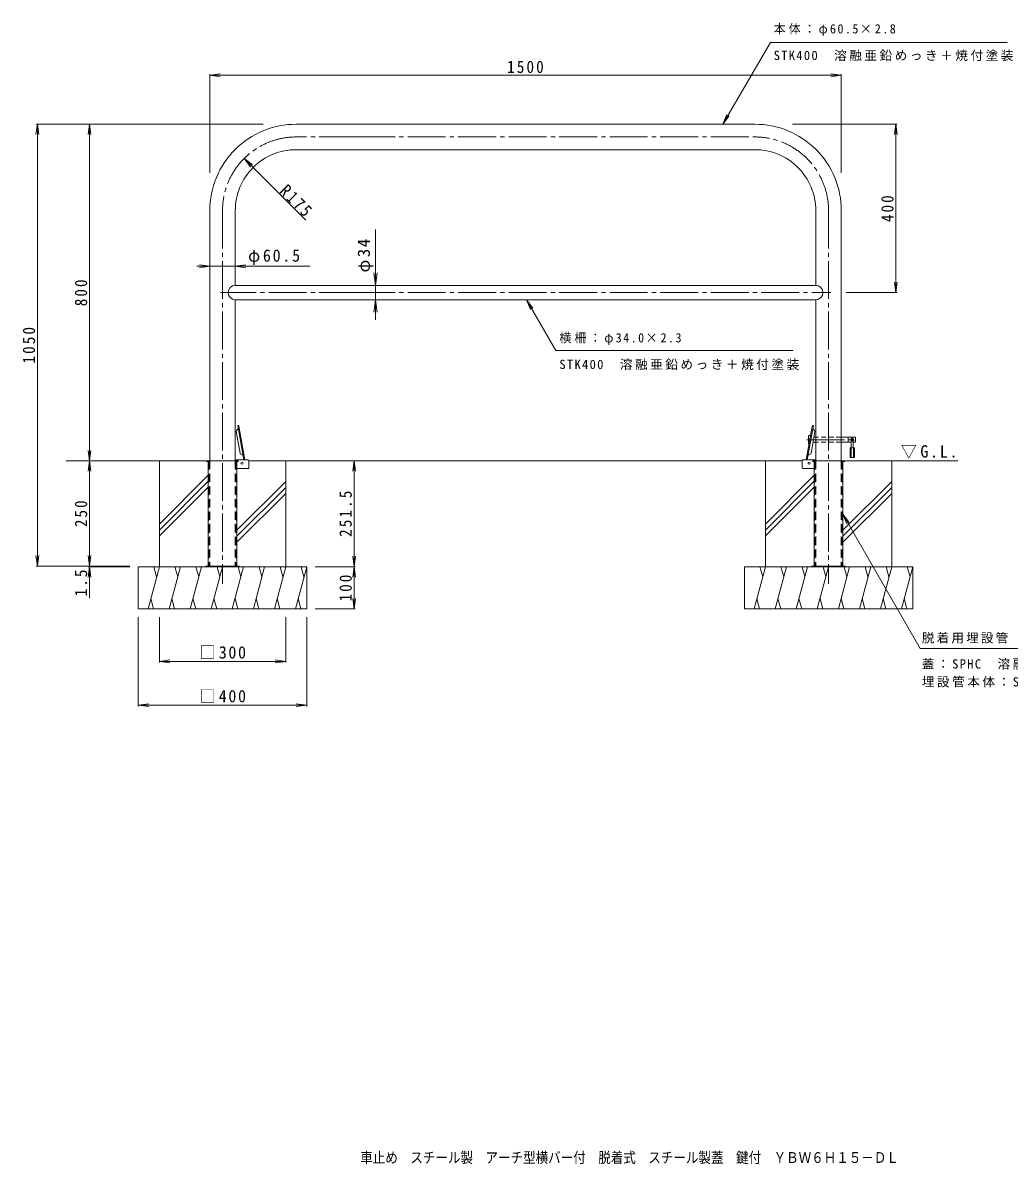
# Model space of a CAD drawing. Units: millimetres at full size, sheet at 1:10; some dimension numbers follow another scale. Extents: x -1722 to 1798, y -1460 to 1342.
# Drawn here: x -1722 to 621, y -1370 to 1342 of the extents above; entities that cross this region are included whole.
import ezdxf
from ezdxf.enums import TextEntityAlignment as Align

# ---------------------------------------------------------------- set-up
doc = ezdxf.new("R2010")
doc.units = ezdxf.units.MM
doc.header["$LTSCALE"] = 10
for name, pattern in [('CHAIN1', [8, 5, -1, 1, -1]), ('CHAIN2', [12, 9, -1, 1, -1]), ('DASHED1', [1.8, 1.2, -0.6]), ('DASHED2', [3, 2, -1])]:
    doc.linetypes.add(name, pattern=pattern)
for name, color, linetype, lineweight in [('C-0', 4, 'Continuous', 9), ('C-1', 7, 'Continuous', 9), ('C-2', 4, 'Continuous', 9), ('C-3', 3, 'DASHED2', 9), ('C-4', 7, 'Continuous', 9), ('C-5', 7, 'Continuous', 9), ('C-6', 7, 'Continuous', 9), ('C-A', 2, 'Continuous', 9), ('C-E', 6, 'Continuous', 5)]:
    doc.layers.add(name, color=color, linetype=linetype, lineweight=lineweight)
doc.layers.add('F-F', color=2, linetype='Continuous')
doc.styles.add('ＭＳ ゴシック', font='')
doc.styles.get('ＭＳ ゴシック').set_extended_font_data('MS Gothic')

msp = doc.modelspace()

# ---------------------------------------------------------------- linework, layer by layer
at = {"layer": 'C-0', "color": 7, "linetype": 'CHAIN2'}
for p, q in [((-927.44, 1071.15), (-1072.19, 1071.15)), ((-927.44, 1071.15), (17.31, 1071.15)), ((-1247.19, 896.15), (-1247.19, 9.5)), ((192.31, 896.15), (192.31, 9.5)), ((-927.44, 701.4), (-1252.37, 701.4)), ((-927.44, 701.4), (197.49, 701.4)), ((140.44, 351.64), (259.05, 351.64))]:
    msp.add_line(p, q, dxfattribs=at)
at = {"layer": 'C-0'}
for p, q in [((-1284.69, 301.4), (-1284.69, 299.9)), ((-1284.69, 301.4), (-1284.69, 299.9)), ((-1284.69, 301.4), (-1209.69, 301.4)), ((-1284.69, 299.9), (-1281.19, 299.9)), ((-1281.19, 299.9), (-1281.19, 51.4)), ((-1213.19, 299.9), (-1213.19, 51.4)), ((-1209.69, 299.9), (-1213.19, 299.9)), ((-1209.69, 301.4), (-1209.69, 299.9)), ((154.81, 301.4), (154.81, 299.9)), ((154.81, 301.4), (154.81, 299.9)), ((154.81, 301.4), (229.81, 301.4)), ((154.81, 299.9), (158.31, 299.9)), ((158.31, 299.9), (158.31, 51.4)), ((226.31, 299.9), (226.31, 51.4)), ((229.81, 299.9), (226.31, 299.9)), ((229.81, 301.4), (229.81, 299.9))]:
    msp.add_line(p, q, dxfattribs=at)
at = {"layer": 'C-0', "linetype": 'DASHED2'}
for p, q in [((-1279.69, 299.9), (-1279.69, 51.4)), ((-1214.69, 299.9), (-1214.69, 51.4)), ((159.81, 299.9), (159.81, 51.4)), ((224.81, 299.9), (224.81, 51.4))]:
    msp.add_line(p, q, dxfattribs=at)
at = {"layer": 'C-0', "color": 7, "linetype": 'CHAIN2'}
for centre, start, end in [((-1072.19, 896.15), 89.99976, 180), ((17.31, 896.15), 0, 90.00024)]:
    msp.add_arc(centre, 175, start, end, dxfattribs=at)
at = {"layer": 'C-0', "linetype": 'DASHED2'}
for centre, start, end in [((-1281.19, 299.9), 0, 90), ((-1213.19, 299.9), 90, 180), ((158.31, 299.9), 0, 90), ((226.31, 299.9), 90, 180)]:
    msp.add_arc(centre, 1.5, start, end, dxfattribs=at)
at = {"layer": 'C-1', "color": 3}
for p, q in [((-1185.94, 303.7), (-1216.94, 303.7)), ((-1184.44, 284.7), (-1184.44, 302.2)), ((129.56, 284.7), (129.56, 302.2)), ((131.06, 303.7), (162.06, 303.7)), ((-1185.94, 283.2), (-1213.19, 283.2)), ((131.06, 283.2), (158.31, 283.2))]:
    msp.add_line(p, q, dxfattribs=at)
at = {"layer": 'C-1'}
for p, q in [((-1287.19, 51.4), (-1287.19, 49.9)), ((-1207.19, 51.4), (-1287.19, 51.4)), ((-1259.69, 51.4), (-1259.69, 49.9)), ((-1234.69, 51.4), (-1234.69, 49.9)), ((-1207.19, 51.4), (-1207.19, 49.9)), ((152.31, 51.4), (152.31, 49.9)), ((232.31, 51.4), (152.31, 51.4)), ((179.81, 51.4), (179.81, 49.9)), ((204.81, 51.4), (204.81, 49.9)), ((232.31, 51.4), (232.31, 49.9))]:
    msp.add_line(p, q, dxfattribs=at)
at = {"layer": 'C-1', "color": 3}
for centre, start, end in [((-1185.94, 302.2), 0, 90), ((131.06, 302.2), 90, 180), ((-1185.94, 284.7), 270, 0), ((131.06, 284.7), 180, 270)]:
    msp.add_arc(centre, 1.5, start, end, dxfattribs=at)
at = {"layer": 'C-2', "color": 3}
for p, q in [((-927.44, 1101.4), (-1072.19, 1101.4)), ((-927.44, 1101.4), (17.31, 1101.4)), ((-927.44, 1040.9), (-1072.19, 1040.9)), ((-927.44, 1040.9), (17.31, 1040.9)), ((-1277.44, 896.15), (-1277.44, 301.4)), ((-1216.94, 896.15), (-1216.94, 718.4)), ((162.06, 896.15), (162.06, 718.4)), ((222.56, 896.15), (222.56, 301.4)), ((-927.44, 718.4), (-1216.94, 718.4)), ((-927.44, 718.4), (162.06, 718.4)), ((-927.44, 684.4), (-1216.94, 684.4)), ((-1216.94, 684.4), (-1216.94, 301.4)), ((-927.44, 684.4), (162.06, 684.4)), ((162.06, 684.4), (162.06, 301.4))]:
    msp.add_line(p, q, dxfattribs=at)
at = {"layer": 'C-2'}
for p, q in [((-1208.76, 385.74), (-1211.03, 385.34)), ((-1196.64, 303.7), (-1211.03, 385.34)), ((-1208.76, 385.74), (-1207.56, 378.93)), ((141.75, 303.7), (156.14, 385.34)), ((153.88, 385.74), (152.68, 378.93)), ((153.88, 385.74), (156.14, 385.34)), ((-1214.58, 370.94), (-1207.1, 328.53)), ((-1213.75, 373.58), (-1209.93, 377.4)), ((-1194.3, 303.7), (-1207.56, 378.93)), ((139.41, 303.7), (152.68, 378.93)), ((159.7, 370.94), (152.22, 328.53)), ((158.86, 373.58), (155.05, 377.4)), ((-1205.49, 319.37), (-1207.1, 328.53)), ((150.6, 319.37), (152.22, 328.53)), ((-1203.82, 317.18), (-1198.91, 314.89)), ((148.93, 317.18), (144.02, 314.89))]:
    msp.add_line(p, q, dxfattribs=at)
at = {"layer": 'C-2', "color": 3}
for centre, radius, start, end in [((-1072.19, 896.15), 205.25, 89.99977, 180), ((17.31, 896.15), 205.25, 0, 90.00023), ((-1072.19, 896.15), 144.75, 89.9998, 180), ((17.31, 896.15), 144.75, 0, 90.0002), ((-1216.94, 701.4), 17, 90, 270), ((162.06, 701.4), 17, 270, 90)]:
    msp.add_arc(centre, radius, start, end, dxfattribs=at)
at = {"layer": 'C-2'}
for centre, radius, start, end in [((-1211.63, 371.46), 3, 135.00081, 190.00044), ((-1210.43, 377.9), 0.7, 315.00111, 10.00201), ((155.54, 377.9), 0.7, 169.99799, 224.99889), ((156.74, 371.46), 3, 349.99956, 44.99919), ((-1202.53, 319.89), 3, 190.00035, 244.99828), ((-1199.2, 314.25), 0.7, 9.99756, 64.99773), ((144.32, 314.25), 0.7, 115.00227, 170.00244), ((147.65, 319.89), 3, 295.00172, 349.99965)]:
    msp.add_arc(centre, radius, start, end, dxfattribs=at)
at = {"layer": 'C-3'}
for p, q in [((-1277.44, 301.4), (-1277.44, 51.4)), ((-1216.94, 301.4), (-1216.94, 51.4)), ((162.06, 301.4), (162.06, 51.4)), ((222.56, 301.4), (222.56, 51.4))]:
    msp.add_line(p, q, dxfattribs=at)
at = {"layer": 'C-4'}
for p, q in [((-1277.44, 1217.65), (-1252.66, 1220.92)), ((-1277.44, 1220.65), (-1277.44, 986.07)), ((222.56, 1217.65), (197.77, 1220.92)), ((222.56, 1220.65), (222.56, 986.07)), ((-1277.44, 1217.65), (-1252.66, 1214.39)), ((-1277.44, 1217.65), (222.56, 1217.65)), ((222.56, 1217.65), (197.77, 1214.39)), ((-1687.06, 1101.4), (-1690.33, 1076.62)), ((-1690.06, 1101.4), (-1150.49, 1101.4)), ((-1687.06, 1101.4), (-1683.8, 1076.62)), ((-1687.06, 1101.4), (-1687.06, 51.4)), ((-1563.42, 1101.4), (-1566.68, 1076.62)), ((-1563.42, 1101.4), (-1560.16, 1076.62)), ((-1563.42, 1101.4), (-1563.42, 301.4)), ((355.11, 1101.4), (106.37, 1101.4)), ((352.11, 1101.4), (348.85, 1076.62)), ((352.11, 1101.4), (355.37, 1076.62)), ((352.11, 701.4), (352.11, 1101.4)), ((-1195.9, 1019.93), (-1180.68, 1000.1)), ((-884.11, 850.98), (-884.11, 636.35)), ((-1039.84, 763.76), (-1307.91, 763.76)), ((-1277.44, 763.76), (-1302.23, 767.02)), ((-1277.44, 763.76), (-1302.23, 760.5)), ((-1277.44, 763.76), (-1277.44, 761.96)), ((-1216.94, 763.76), (-1192.16, 767.02)), ((-1216.94, 763.76), (-1216.94, 761.96)), ((-1216.94, 763.76), (-1192.16, 760.5)), ((-884.11, 718.4), (-888.03, 748.14)), ((-884.11, 718.4), (-880.2, 748.14)), ((-884.11, 718.4), (-881.11, 718.4)), ((352.11, 701.4), (348.85, 726.19)), ((352.11, 701.4), (355.37, 726.19)), ((-884.11, 684.4), (-888.03, 654.66)), ((-884.11, 684.4), (-881.11, 684.4)), ((-884.11, 684.4), (-880.2, 654.66)), ((355.11, 701.4), (233.92, 701.4)), ((-1563.42, 301.4), (-1566.68, 326.19)), ((-1563.42, 301.4), (-1560.16, 326.19)), ((-1563.42, 301.4), (-1566.68, 276.62)), ((-1563.42, 301.4), (-1563.42, 49.9)), ((-1563.42, 301.4), (-1560.16, 276.62)), ((-934.8, 301.4), (-938.06, 276.61)), ((-934.8, 49.9), (-934.8, 301.4)), ((-934.8, 301.4), (-931.53, 276.61)), ((-1687.06, 51.4), (-1690.33, 76.19)), ((-1687.06, 51.4), (-1683.8, 76.19)), ((-1563.42, 51.4), (-1566.68, 76.19)), ((-1563.42, 51.4), (-1566.68, 76.19)), ((-1563.42, 51.4), (-1560.16, 76.19)), ((-1563.42, 51.4), (-1560.16, 76.19)), ((-934.8, 49.9), (-938.06, 74.69)), ((-934.8, 49.9), (-931.53, 74.69)), ((-1690.06, 51.4), (-1467.19, 51.4)), ((-1563.42, 49.9), (-1566.68, 25.11)), ((-1566.42, 49.9), (-1467.19, 49.9)), ((-1563.42, 49.9), (-1560.16, 25.11)), ((-1563.42, 49.9), (-1563.42, -25.05)), ((-931.8, 49.9), (-1027.19, 49.9)), ((-934.8, 49.9), (-938.06, 25.11)), ((-934.8, -50.1), (-934.8, 49.9)), ((-934.8, 49.9), (-931.53, 25.11)), ((-934.8, -50.1), (-938.06, -25.31)), ((-934.8, -50.1), (-931.53, -25.31)), ((-931.8, -50.1), (-1027.19, -50.1)), ((-1447.19, -282.2), (-1447.19, -70.1)), ((-1397.19, -178.09), (-1397.19, -70.1)), ((-1097.19, -178.09), (-1097.19, -70.1)), ((-1047.19, -282.2), (-1047.19, -70.1)), ((-1397.19, -175.09), (-1372.41, -171.83)), ((-1397.19, -175.09), (-1097.19, -175.09)), ((-1397.19, -175.09), (-1372.41, -178.35)), ((-1097.19, -175.09), (-1121.98, -171.83)), ((-1097.19, -175.09), (-1121.98, -178.35)), ((-1447.19, -279.2), (-1422.41, -275.94)), ((-1447.19, -279.2), (-1047.19, -279.2)), ((-1447.19, -279.2), (-1422.41, -282.47)), ((-1047.19, -279.2), (-1071.98, -275.94)), ((-1047.19, -279.2), (-1071.98, -282.47))]:
    msp.add_line(p, q, dxfattribs=at)
msp.add_lwpolyline([(-1049.45, 873.39), (-1195.9, 1019.93), (-1176.06, 1004.72)], dxfattribs=at)
at = {"layer": 'C-5'}
for p, q in [((-58.69, 1101.4), (54.26, 1295.83)), ((616.79, 1295.84), (54.26, 1295.83)), ((-58.69, 1101.4), (-49.12, 1124.5)), ((-58.69, 1101.4), (-43.47, 1121.24)), ((-525.45, 684.4), (-515.88, 661.3)), ((-525.45, 684.4), (-510.23, 664.57)), ((-525.45, 684.4), (-455.38, 563.8)), ((-455.38, 563.8), (107.83, 563.8)), ((226.31, 175.04), (235.87, 151.94)), ((226.31, 175.04), (241.53, 155.2))]:
    msp.add_line(p, q, dxfattribs=at)
msp.add_lwpolyline([(226.31, 175.04), (409.56, -144.64), (831.57, -144.64)], dxfattribs=at)
at = {"layer": 'C-6'}
for p, q in [((144.57, 342.64), (144.57, 360.64)), ((145.57, 361.64), (149.63, 361.64)), ((162.06, 357.64), (157.35, 357.64)), ((255.57, 357.64), (222.56, 357.64)), ((238.57, 357.64), (238.57, 345.64)), ((256.57, 356.64), (256.57, 346.64)), ((146.1, 341.64), (145.57, 341.64)), ((162.06, 345.64), (155.23, 345.64)), ((246.32, 345.64), (222.56, 345.64)), ((255.57, 345.64), (250.82, 345.64))]:
    msp.add_line(p, q, dxfattribs=at)
at = {"layer": 'C-6', "linetype": 'DASHED1'}
for p, q in [((222.56, 357.64), (162.06, 357.64)), ((222.56, 345.64), (162.06, 345.64))]:
    msp.add_line(p, q, dxfattribs=at)
at = {"layer": 'C-6', "linetype": 'CHAIN1'}
msp.add_line((248.57, 356.15), (248.57, 347.09), dxfattribs=at)
at = {"layer": 'C-6', "color": 6, "lineweight": 5}
for p, q in [((-1284.69, 301.4), (-1618.44, 301.4)), ((-1184.44, 301.4), (129.56, 301.4)), ((222.56, 301.4), (498.97, 301.4))]:
    msp.add_line(p, q, dxfattribs=at)
at = {"layer": 'C-6'}
for centre, radius, start, end in [((145.57, 360.64), 1, 90, 180), ((248.57, 351.64), 3.5, 310.00473, 229.99223), ((255.57, 356.64), 1, 0, 90), ((145.57, 342.64), 1, 180, 270), ((255.57, 346.64), 1, 270, 0)]:
    msp.add_arc(centre, radius, start, end, dxfattribs=at)
at = {"layer": 'C-A'}
for p, q in [((243.57, 332.64), (253.57, 332.64)), ((245.82, 332.64), (245.82, 309.14)), ((246.32, 350.39), (246.32, 332.64)), ((250.82, 350.39), (250.82, 332.64)), ((251.32, 332.64), (251.32, 309.14)), ((253.57, 332.64), (253.57, 309.14))]:
    msp.add_line(p, q, dxfattribs=at)
msp.add_lwpolyline([(243.57, 332.64), (243.57, 309.14), (253.57, 309.14)], dxfattribs=at)
msp.add_arc((248.57, 350.39), 2.25, 0, 180, dxfattribs=at)
at = {"layer": 'C-E'}
for p, q in [((-1481.41, 301.4), (-1284.69, 301.4)), ((-1397.19, 49.9), (-1397.19, 301.4)), ((-1184.44, 301.4), (-1013.79, 301.4)), ((-1097.19, 49.9), (-1097.19, 301.4)), ((-541.91, 301.4), (129.56, 301.4)), ((42.31, 49.9), (42.31, 301.4)), ((229.81, 301.4), (425.71, 301.4)), ((342.31, 49.9), (342.31, 301.4)), ((-1281.19, 267.21), (-1397.19, 151.21)), ((-1281.19, 253.07), (-1397.19, 137.07)), ((-1097.19, 252.33), (-1213.19, 136.33)), ((158.31, 267.21), (42.31, 151.21)), ((158.31, 253.07), (42.31, 137.07)), ((342.31, 252.33), (226.31, 136.33)), ((-1281.19, 238.92), (-1397.19, 122.92)), ((-1097.19, 238.19), (-1213.19, 122.19)), ((-1097.19, 224.04), (-1213.19, 108.04)), ((158.31, 238.93), (42.31, 122.93)), ((342.31, 238.19), (226.31, 122.19)), ((342.31, 224.05), (226.31, 108.05)), ((-1447.19, 49.9), (-1047.19, 49.9)), ((-1447.19, -50.1), (-1447.19, 49.9)), ((-1397.19, 49.9), (-1423.99, -50.1)), ((-1410.24, 49.9), (-1403.72, 25.55)), ((-1347.19, 49.9), (-1373.99, -50.1)), ((-1360.24, 49.9), (-1353.72, 25.55)), ((-1297.19, 49.9), (-1323.99, -50.1)), ((-1310.24, 49.9), (-1303.72, 25.55)), ((-1247.19, 49.9), (-1273.99, -50.1)), ((-1260.24, 49.9), (-1253.72, 25.55)), ((-1197.19, 49.9), (-1223.99, -50.1)), ((-1210.24, 49.9), (-1203.72, 25.55)), ((-1147.19, 49.9), (-1173.99, -50.1)), ((-1160.24, 49.9), (-1153.72, 25.55)), ((-1097.19, 49.9), (-1123.99, -50.1)), ((-1110.24, 49.9), (-1103.72, 25.55)), ((-1047.19, 49.9), (-1073.99, -50.1)), ((-1060.24, 49.9), (-1053.72, 25.55)), ((-1047.19, -50.1), (-1047.19, 49.9)), ((-7.69, 49.9), (392.31, 49.9)), ((-7.69, -50.1), (-7.69, 49.9)), ((42.31, 49.9), (15.51, -50.1)), ((29.26, 49.9), (35.78, 25.55)), ((92.31, 49.9), (65.51, -50.1)), ((79.26, 49.9), (85.78, 25.55)), ((142.31, 49.9), (115.51, -50.1)), ((129.26, 49.9), (135.78, 25.55)), ((192.31, 49.9), (165.51, -50.1)), ((179.26, 49.9), (185.78, 25.55)), ((242.31, 49.9), (215.51, -50.1)), ((229.26, 49.9), (235.78, 25.55)), ((292.31, 49.9), (265.51, -50.1)), ((279.26, 49.9), (285.78, 25.55)), ((342.31, 49.9), (315.51, -50.1)), ((329.26, 49.9), (335.78, 25.55)), ((392.31, 49.9), (365.51, -50.1)), ((379.26, 49.9), (385.78, 25.55)), ((392.31, -50.1), (392.31, 49.9)), ((-1410.94, -50.1), (-1417.46, -25.75)), ((-1360.94, -50.1), (-1367.46, -25.75)), ((-1310.94, -50.1), (-1317.46, -25.75)), ((-1260.94, -50.1), (-1267.46, -25.75)), ((-1210.94, -50.1), (-1217.46, -25.75)), ((-1160.94, -50.1), (-1167.46, -25.75)), ((-1110.94, -50.1), (-1117.46, -25.75)), ((-1060.94, -50.1), (-1067.46, -25.75)), ((28.56, -50.1), (22.04, -25.75)), ((78.56, -50.1), (72.04, -25.75)), ((128.56, -50.1), (122.04, -25.75)), ((178.56, -50.1), (172.04, -25.75)), ((228.56, -50.1), (222.04, -25.75)), ((278.56, -50.1), (272.04, -25.75)), ((328.56, -50.1), (322.04, -25.75)), ((378.56, -50.1), (372.04, -25.75)), ((-1447.19, -50.1), (-1047.19, -50.1)), ((-7.69, -50.1), (392.31, -50.1))]:
    msp.add_line(p, q, dxfattribs=at)
at = {"layer": 'C-E', "color": 4, "lineweight": 9}
for centre in [(-1200.84, 295.9), (145.96, 295.9)]:
    msp.add_circle(centre, 2.5, dxfattribs=at)

# ---------------------------------------------------------------- texts
at = {"layer": 'C-4', "color": 2, "char_height": 29.33, "attachment_point": 7, "style": 'ＭＳ ゴシック'}
for s, insert in [('\\T1.28;\\W0.9;1500', (-571.19, 1222.65)), ('\\T1.22;\\W0.95;φ60.5', (-1186.48, 766.76)), ('\\T1.21;\\W0.95;□300', (-1302.19, -169.09)), ('\\T1.21;\\W0.95;□400', (-1302.19, -273.2))]:
    msp.add_mtext(s, dxfattribs=dict(at, insert=insert))
for s, insert, rotation in [('\\T1.28;\\W0.9;R175', (-1114.13, 940.17), 315), ('\\T1.27;\\W0.9;400', (347.11, 868.9), 90), ('\\T1.19;φ34', (-889.11, 749.19), 90), ('\\T1.27;\\W0.9;800', (-1568.42, 668.9), 90), ('\\T1.28;\\W0.9;1050', (-1692.06, 532.65), 90), ('\\T1.28;\\W0.9;251.5', (-939.8, 120.65), 90), ('\\T1.27;\\W0.9;250', (-1568.42, 143.9), 90), ('\\T1.27;\\W0.9;1.5', (-1568.42, -20.52), 90), ('\\T1.27;\\W0.9;100', (-939.8, -32.6), 90)]:
    msp.add_mtext(s, dxfattribs=dict(at, insert=insert, rotation=rotation))
at = {"layer": 'C-5', "char_height": 21.99, "attachment_point": 7, "style": 'ＭＳ ゴシック'}
for s, insert in [('\\T1.25;\\W0.95;本体：φ60.5×2.8', (61.8, 1311.24)), ('\\T1.2;STK400\u3000溶融亜鉛めっき＋焼付塗装', (61.8, 1251.5)), ('\\T1.25;\\W0.95;横柵：φ34.0×2.3', (-447.17, 576.95)), ('\\T1.2;STK400\u3000溶融亜鉛めっき＋焼付塗装', (-447.17, 517.21)), ('\\T1.17;脱着用埋設管', (413.77, -132.78)), ('\\T1.2;蓋：SPHC\u3000溶融亜鉛めっき', (413.77, -194.57)), ('\\T1.2;埋設管本体：SUS', (413.77, -237.12))]:
    msp.add_mtext(s, dxfattribs=dict(at, insert=insert))
at = {"layer": 'C-5', "color": 2, "insert": (363.88, 306.63), "char_height": 29.33, "attachment_point": 7, "style": 'ＭＳ ゴシック'}
msp.add_mtext('\\T1.22;\\W0.95;▽G.L.', dxfattribs=at)
at = {"layer": 'F-F', "style": 'ＭＳ ゴシック', "width": 0.85}
msp.add_text('車止め\u3000スチール製\u3000アーチ型横バー付\u3000脱着式\u3000スチール製蓋\u3000鍵付\u3000ＹＢＷ６Ｈ１５－ＤＬ', height=25.66, dxfattribs=at).set_placement((-920, -1374.79), align=Align.BOTTOM_LEFT)

doc.saveas('drawing.dxf')
